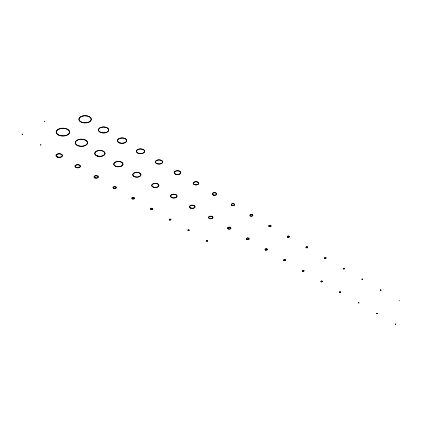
<?xml version="1.0" encoding="UTF-8"?>
<svg xmlns="http://www.w3.org/2000/svg" width="440" height="440" viewBox="0 0 440 440"><rect width="100%" height="100%" fill="white"/><g stroke="black" fill="none" stroke-linecap="round" stroke-linejoin="round"><path stroke-width="0.66" d="M362.709 279.334L362.505 279.582M380.413 290.02L380.941 289.812M22.517 134.305L22 134.217L22.468 134.233M44.286 121.434L44.649 121.368L44.313 121.368M40.612 144.887L40.97 144.909L40.574 144.969M399.575 300.718L399.108 300.839M395.824 324.011L395.423 324.258M362.577 279.092L361.861 279.175L361.911 279.51M380.452 289.889L380.754 290.202M380.881 290.191L381.046 290.125M376.778 313.368L376.965 313.649M377.377 313.544L376.717 313.324M377.179 313.649L377.504 313.5L377.262 313.302M395.615 323.939L395.208 324.12L395.571 324.33M361.966 279.163L362.428 279.048M358.391 302.599C357.412 303.199 359.491 302.467 358.892 302.649M358.947 302.995L358.512 303.017M376.91 313.297L376.91 313.632M380.98 290.213L380.672 290.235M22.341 134.332L22.215 134.074M377.212 313.704L376.899 313.693M358.413 302.527L358.881 302.561M40.662 145.013L40.892 144.876M188.122 230.23C189.25 231.16 189.041 229.273 188.128 230.214M206.674 240.9L207.455 240.928L206.679 240.873M339.609 292.105C340.846 293.117 340.648 291.066 339.614 292.089M343.272 268.637C344.482 269.737 344.52 267.537 343.272 268.615M206.718 241.214A0.621 0.358 0 0 0 207.686 240.939A0.621 0.358 0 0 0 206.789 240.592A0.621 0.358 0 0 0 206.718 241.214M188.166 230.61A0.754 0.435 0 0 0 189.338 230.274A0.754 0.435 0 0 0 188.254 229.856A0.754 0.435 0 0 0 188.166 230.61M169.598 220.017A0.913 0.528 0 0 0 171.017 219.615A0.913 0.528 0 0 0 169.703 219.104A0.913 0.528 0 0 0 169.598 220.017M169.774 219.868A0.6 0.347 0 0 0 170.704 219.599A0.6 0.347 0 0 0 169.84 219.269A0.6 0.347 0 0 0 169.774 219.868M150.975 209.473A1.177 0.676 0 0 0 152.801 208.956A1.177 0.676 0 0 0 151.107 208.302A1.177 0.676 0 0 0 150.975 209.473M151.168 209.303A0.825 0.473 0 0 0 152.449 208.94A0.825 0.473 0 0 0 151.261 208.483A0.825 0.473 0 0 0 151.168 209.303M132.341 198.941A1.452 0.842 0 0 0 134.602 198.297A1.452 0.842 0 0 0 132.506 197.489A1.452 0.842 0 0 0 132.341 198.941M132.561 198.748A1.062 0.611 0 0 0 134.206 198.281A1.062 0.611 0 0 0 132.677 197.692A1.062 0.611 0 0 0 132.561 198.748M113.707 188.403A1.733 1.001 0 0 0 116.397 187.638A1.733 1.001 0 0 0 113.905 186.676A1.733 1.001 0 0 0 113.707 188.403M113.96 188.188A1.282 0.737 0 0 0 115.946 187.622A1.282 0.737 0 0 0 114.103 186.906A1.282 0.737 0 0 0 113.96 188.188M94.936 177.986A2.255 1.304 0 0 0 98.439 176.99A2.255 1.304 0 0 0 95.194 175.736A2.255 1.304 0 0 0 94.936 177.986M95.189 177.766A1.799 1.04 0 0 0 97.983 176.968A1.799 1.04 0 0 0 95.398 175.972A1.799 1.04 0 0 0 95.189 177.766M76.147 167.585A2.811 1.623 0 0 0 80.514 166.342A2.811 1.623 0 0 0 76.467 164.78A2.811 1.623 0 0 0 76.147 167.585M76.543 167.404A2.338 1.348 0 0 0 80.047 166.232A2.338 1.348 0 0 0 76.543 165.066A2.338 1.348 0 0 0 76.543 167.404M57.569 157.229A3.333 1.925 0 0 0 62.563 155.568A3.333 1.925 0 0 0 57.569 153.901A3.333 1.925 0 0 0 57.569 157.229M57.651 156.931A2.849 1.645 0 0 0 62.073 155.672A2.849 1.645 0 0 0 57.97 154.088A2.849 1.645 0 0 0 57.651 156.931M339.768 292.424A0.621 0.358 0 0 0 340.736 292.149A0.621 0.358 0 0 0 339.84 291.803A0.621 0.358 0 0 0 339.768 292.424M321.216 281.82A0.754 0.435 0 0 0 322.382 281.485A0.754 0.435 0 0 0 321.305 281.067A0.754 0.435 0 0 0 321.216 281.82M321.299 281.749A0.605 0.352 0 0 0 322.24 281.479A0.605 0.352 0 0 0 321.365 281.144A0.605 0.352 0 0 0 321.299 281.749M302.698 271.244A0.913 0.528 0 0 0 304.073 270.787A0.913 0.528 0 0 0 302.698 270.331A0.913 0.528 0 0 0 302.698 271.244M302.736 271.15A0.759 0.44 0 0 0 303.914 270.815A0.759 0.44 0 0 0 302.819 270.397A0.759 0.44 0 0 0 302.736 271.15M284.097 260.623A1.045 0.605 0 0 0 285.72 260.161A1.045 0.605 0 0 0 284.213 259.578A1.045 0.605 0 0 0 284.097 260.623M284.191 260.541A0.88 0.506 0 0 0 285.555 260.15A0.88 0.506 0 0 0 284.29 259.666A0.88 0.506 0 0 0 284.191 260.541M265.546 250.014A1.177 0.676 0 0 0 267.372 249.497A1.177 0.676 0 0 0 265.678 248.842A1.177 0.676 0 0 0 265.546 250.014M265.639 249.931A1.001 0.578 0 0 0 267.196 249.486A1.001 0.578 0 0 0 265.755 248.93A1.001 0.578 0 0 0 265.639 249.931M246.912 239.481A1.452 0.842 0 0 0 249.172 238.838A1.452 0.842 0 0 0 247.077 238.029A1.452 0.842 0 0 0 246.912 239.481M247.022 239.388A1.26 0.726 0 0 0 248.974 238.827A1.26 0.726 0 0 0 247.165 238.128A1.26 0.726 0 0 0 247.022 239.388M228.278 228.943A1.733 1.001 0 0 0 230.967 228.179A1.733 1.001 0 0 0 228.476 227.216A1.733 1.001 0 0 0 228.278 228.943M228.404 228.833A1.507 0.869 0 0 0 230.742 228.168A1.507 0.869 0 0 0 228.575 227.332A1.507 0.869 0 0 0 228.404 228.833M209.506 218.526A2.255 1.304 0 0 0 213.01 217.531A2.255 1.304 0 0 0 209.764 216.277A2.255 1.304 0 0 0 209.506 218.526M209.655 218.4A1.997 1.149 0 0 0 212.751 217.52A1.997 1.149 0 0 0 209.88 216.414A1.997 1.149 0 0 0 209.655 218.4M190.718 208.126A2.811 1.623 0 0 0 195.085 206.882A2.811 1.623 0 0 0 191.037 205.321A2.811 1.623 0 0 0 190.718 208.126M190.867 207.999A2.546 1.469 0 0 0 194.827 206.872A2.546 1.469 0 0 0 191.153 205.458A2.546 1.469 0 0 0 190.867 207.999M171.952 197.709A3.333 1.925 0 0 0 177.128 196.235A3.333 1.925 0 0 0 172.326 194.381A3.333 1.925 0 0 0 171.952 197.709M172.09 197.588A3.086 1.782 0 0 0 176.88 196.224A3.086 1.782 0 0 0 172.436 194.507A3.086 1.782 0 0 0 172.09 197.588M153.291 187.193A3.658 2.112 0 0 0 158.972 185.576A3.658 2.112 0 0 0 153.703 183.541A3.658 2.112 0 0 0 153.291 187.193M153.423 187.083A3.421 1.975 0 0 0 158.741 185.565A3.421 1.975 0 0 0 153.808 183.667A3.421 1.975 0 0 0 153.423 187.083M134.756 176.858A4.18 2.414 0 0 0 141.026 174.768A4.18 2.414 0 0 0 134.756 172.678A4.18 2.414 0 0 0 134.756 176.858M134.651 176.666A3.944 2.277 0 0 0 140.784 174.916A3.944 2.277 0 0 0 135.097 172.728A3.944 2.277 0 0 0 134.651 176.666M115.753 166.359A4.703 2.717 0 0 0 123.057 164.28A4.703 2.717 0 0 0 116.287 161.662A4.703 2.717 0 0 0 115.753 166.359M115.88 166.243A4.472 2.58 0 0 0 122.826 164.269A4.472 2.58 0 0 0 116.391 161.788A4.472 2.58 0 0 0 115.88 166.243M97.273 156.046A5.225 3.02 0 0 0 105.111 153.434A5.225 3.02 0 0 0 97.273 150.816A5.225 3.02 0 0 0 97.273 156.046M97.389 155.925A4.994 2.882 0 0 0 104.88 153.434A4.994 2.882 0 0 0 97.389 150.937A4.994 2.882 0 0 0 97.389 155.925M77.924 145.772A6.27 3.619 0 0 0 87.665 143A6.27 3.619 0 0 0 78.634 139.513A6.27 3.619 0 0 0 77.924 145.772M78.05 145.662A6.039 3.487 0 0 0 87.428 142.989A6.039 3.487 0 0 0 78.738 139.634A6.039 3.487 0 0 0 78.05 145.662M59.153 135.355A6.793 3.922 0 0 0 69.707 132.352A6.793 3.922 0 0 0 59.923 128.574A6.793 3.922 0 0 0 59.153 135.355M59.285 135.245A6.562 3.79 0 0 0 69.471 132.341A6.562 3.79 0 0 0 60.027 128.695A6.562 3.79 0 0 0 59.285 135.245M343.464 268.95A0.621 0.358 0 0 0 344.432 268.675A0.621 0.358 0 0 0 343.536 268.334A0.621 0.358 0 0 0 343.464 268.95M324.913 258.346A0.754 0.435 0 0 0 326.079 258.016A0.754 0.435 0 0 0 325 257.598A0.754 0.435 0 0 0 324.913 258.346M325.006 258.308A0.643 0.374 0 0 0 325.974 257.983A0.643 0.374 0 0 0 325.006 257.664A0.643 0.374 0 0 0 325.006 258.308M306.345 247.759A0.913 0.528 0 0 0 307.764 247.352A0.913 0.528 0 0 0 306.449 246.846A0.913 0.528 0 0 0 306.345 247.759M306.405 247.704A0.803 0.462 0 0 0 307.654 247.346A0.803 0.462 0 0 0 306.499 246.901A0.803 0.462 0 0 0 306.405 247.704M287.793 237.149A1.045 0.605 0 0 0 289.416 236.687A1.045 0.605 0 0 0 287.909 236.104A1.045 0.605 0 0 0 287.793 237.149M287.909 237.111A0.929 0.533 0 0 0 289.3 236.649A0.929 0.533 0 0 0 287.909 236.187A0.929 0.533 0 0 0 287.909 237.111M269.242 226.545A1.177 0.676 0 0 0 271.068 226.023A1.177 0.676 0 0 0 269.374 225.368A1.177 0.676 0 0 0 269.242 226.545M269.368 226.507A1.05 0.611 0 0 0 270.947 225.979A1.05 0.611 0 0 0 269.368 225.451A1.05 0.611 0 0 0 269.368 226.507M250.608 216.007A1.452 0.842 0 0 0 252.863 215.364A1.452 0.842 0 0 0 250.773 214.555A1.452 0.842 0 0 0 250.608 216.007M250.679 215.947A1.32 0.764 0 0 0 252.731 215.358A1.32 0.764 0 0 0 250.833 214.627A1.32 0.764 0 0 0 250.679 215.947M231.974 205.475A1.733 1.001 0 0 0 234.663 204.705A1.733 1.001 0 0 0 232.172 203.748A1.733 1.001 0 0 0 231.974 205.475M232.056 205.403A1.584 0.918 0 0 0 234.52 204.699A1.584 0.918 0 0 0 232.232 203.819A1.584 0.918 0 0 0 232.056 205.403M213.202 195.052A2.255 1.304 0 0 0 216.706 194.056A2.255 1.304 0 0 0 213.461 192.808A2.255 1.304 0 0 0 213.202 195.052M213.296 194.975A2.085 1.205 0 0 0 216.535 194.051A2.085 1.205 0 0 0 213.532 192.891A2.085 1.205 0 0 0 213.296 194.975M194.414 184.652A2.811 1.623 0 0 0 198.781 183.409A2.811 1.623 0 0 0 194.733 181.847A2.811 1.623 0 0 0 194.414 184.652M194.524 184.558A2.613 1.507 0 0 0 198.583 183.403A2.613 1.507 0 0 0 194.821 181.951A2.613 1.507 0 0 0 194.524 184.558M175.648 174.235A3.333 1.925 0 0 0 180.823 172.761A3.333 1.925 0 0 0 176.022 170.907A3.333 1.925 0 0 0 175.648 174.235M175.929 174.202A3.135 1.81 0 0 0 180.637 172.634A3.135 1.81 0 0 0 175.929 171.066A3.135 1.81 0 0 0 175.929 174.202M157.19 163.796A3.658 2.112 0 0 0 162.679 161.964A3.658 2.112 0 0 0 157.19 160.138A3.658 2.112 0 0 0 157.19 163.796M157.086 163.636A3.476 2.008 0 0 0 162.487 162.096A3.476 2.008 0 0 0 157.482 160.166A3.476 2.008 0 0 0 157.086 163.636M138.215 153.307A4.18 2.414 0 0 0 144.711 151.454A4.18 2.414 0 0 0 138.688 149.132A4.18 2.414 0 0 0 138.215 153.307M138.32 153.219A3.998 2.31 0 0 0 144.529 151.448A3.998 2.31 0 0 0 138.77 149.226A3.998 2.31 0 0 0 138.32 153.219M119.449 142.885A4.703 2.717 0 0 0 126.753 140.805A4.703 2.717 0 0 0 119.983 138.193A4.703 2.717 0 0 0 119.449 142.885M119.801 142.89A4.521 2.613 0 0 0 126.583 140.63A4.521 2.613 0 0 0 119.801 138.369A4.521 2.613 0 0 0 119.801 142.89M100.678 132.468A5.225 3.02 0 0 0 108.796 130.158A5.225 3.02 0 0 0 101.272 127.254A5.225 3.02 0 0 0 100.678 132.468M100.782 132.38A5.044 2.91 0 0 0 108.614 130.152A5.044 2.91 0 0 0 101.349 127.347A5.044 2.91 0 0 0 100.782 132.38M81.62 122.304A6.27 3.619 0 0 0 91.361 119.526A6.27 3.619 0 0 0 82.33 116.045A6.27 3.619 0 0 0 81.62 122.304M81.719 122.216A6.089 3.514 0 0 0 91.179 119.521A6.089 3.514 0 0 0 82.412 116.138A6.089 3.514 0 0 0 81.719 122.216"/></g></svg>
